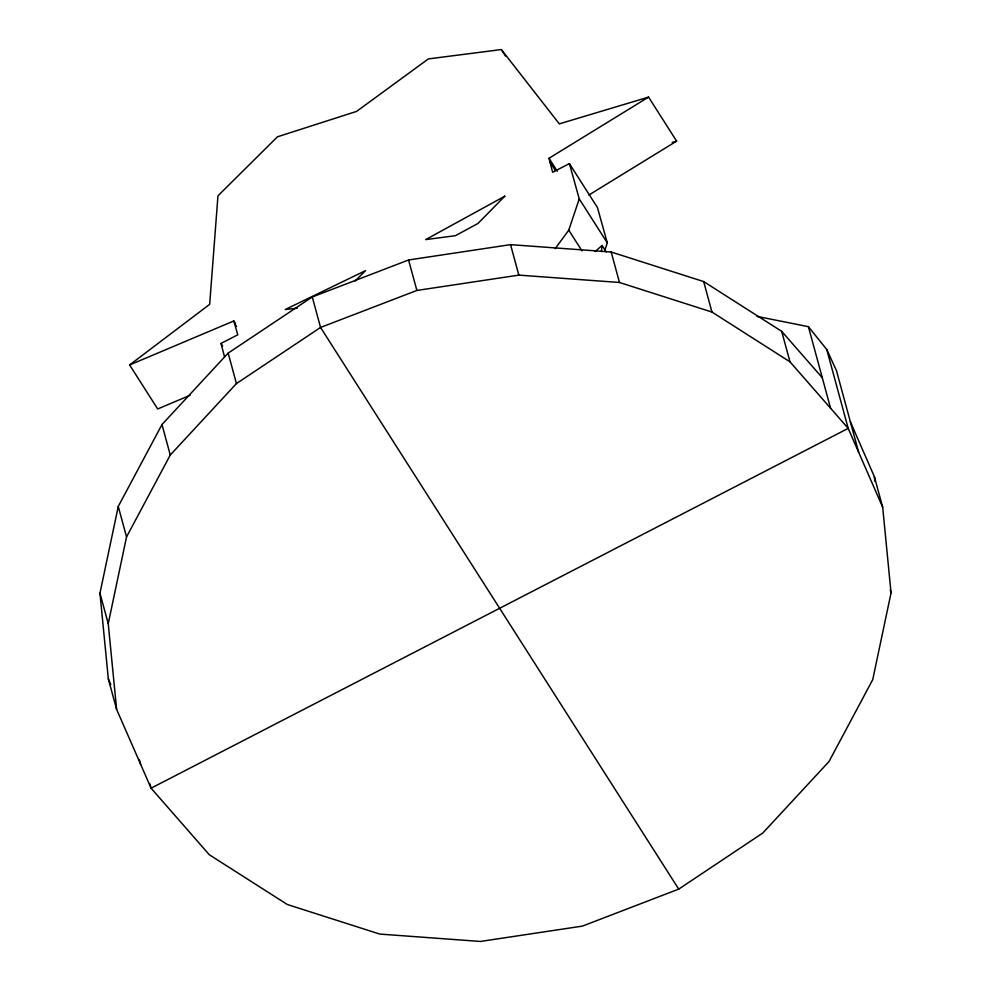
<?xml version="1.0" encoding="UTF-8"?>
<svg xmlns="http://www.w3.org/2000/svg" width="991" height="991" viewBox="0 0 991 991"><rect width="100%" height="100%" fill="white"/><g stroke="black" fill="none" stroke-linecap="round" stroke-linejoin="round"><path stroke-width="1.49" d="M601.376 251.553L602.132 245.471L595.182 251.491M850.352 421.757L874.384 476.708L882.671 507.181L891.045 592.891L872.737 679.64L829.009 761.534L762.835 832.985L678.724 889.113L582.411 926.114L480.449 941.45L379.801 934.079L287.328 904.51L209.312 854.75L151.078 788.192L116.616 709.383L108.329 678.897L99.955 593.2L118.263 506.438L161.991 424.544L228.165 353.106L312.276 296.966L408.589 259.976L510.551 244.641L611.199 252.011L703.672 281.58L781.688 331.341L822.282 377.744M116.616 709.383L108.242 623.673L126.538 536.924L170.266 455.03L236.44 383.579L320.551 327.451L416.877 290.45L518.826 275.114L619.474 282.485L711.959 312.054L789.976 361.814L848.197 428.372L882.671 507.181M555.208 248.63L568.76 230.147L579.24 198.894L569.404 163.589L552.631 172.285L549.014 158.263L648.56 97.106L676.63 141.118L588.865 195.029M604.931 250.005L607.31 242.906L597.474 207.602L569.404 163.589M355.026 281.048L365.58 270.617L285.222 309.526L297.312 308.176M190.074 395.298L157.693 408.973L129.623 364.961L209.671 304.336L217.958 195.822L277.455 136.808L356.587 111.401L428.36 58.915L501.347 49.55L559.308 123.875L648.56 97.106M224.511 356.748L220.993 343.431L237.778 334.809L233.826 320.948L129.623 364.961M672.232 142.444L676.63 141.118M757.099 316.414L808.408 326.671L826.779 349.55L836.478 370.684L858.64 452.23M501.347 49.55L505.472 56.029M579.24 198.894L607.31 242.906M549.014 158.263L557.264 171.208M549.609 161.446L555.381 170.502M602.132 245.471L606.269 251.937M568.76 230.147L581.965 250.859M678.724 889.113L320.551 327.451L312.276 296.966M233.826 320.948L235.474 323.537M234.892 323.884L236.539 326.473M220.993 343.431L222.641 346.02M108.329 678.897L110.794 684.533M826.779 349.55L848.197 428.372L151.078 788.192L149.876 783.732M890.252 589.992L891.045 592.891M808.408 326.671L830.569 408.218M781.688 331.341L789.976 361.814M703.672 281.58L711.959 312.054M611.199 252.011L619.474 282.485M510.551 244.641L518.826 275.114M408.589 259.976L416.877 290.45M228.165 353.106L236.44 383.579M161.991 424.544L170.266 455.03M118.263 506.438L126.538 536.924M99.955 593.2L108.242 623.673M139.458 759.973L140.648 764.334M874.384 476.708L874.842 481.292M504.815 196.181L477.959 223.483L455.402 235.697L425.684 239.599L504.815 196.181"/></g></svg>
